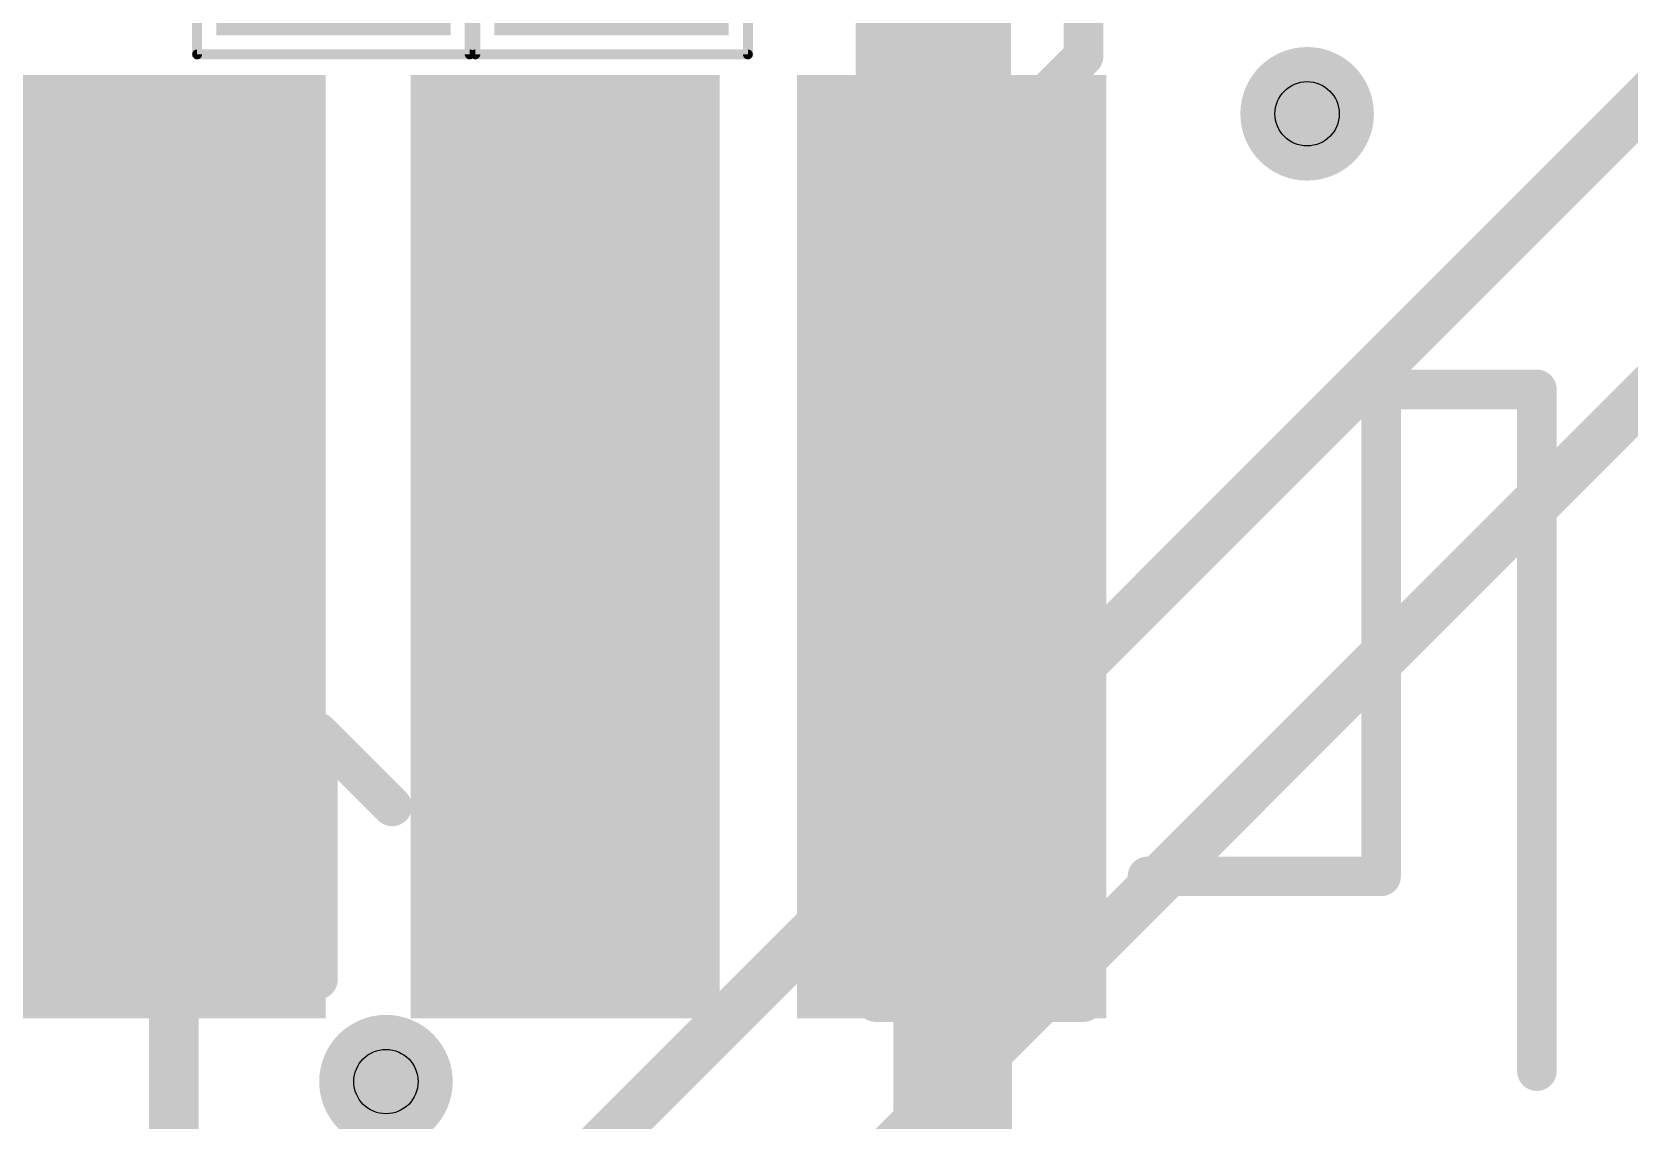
# Model space of a CAD drawing. Extents: x -44 to 63, y -21 to 59.
# Drawn here: x 9.96 to 18.16, y 6.9 to 12.49 of the extents above; entities that cross this region are included whole.
import ezdxf

# ---------------------------------------------------------------- set-up
doc = ezdxf.new("R2010")
doc.units = 0
for name, color, linetype in [('1', 12, 'CONTINUOUS'), ('16', 132, 'CONTINUOUS'), ('18', 110, 'CONTINUOUS'), ('21', 41, 'CONTINUOUS'), ('22', 40, 'CONTINUOUS'), ('29', 253, 'CONTINUOUS'), ('31', 253, 'CONTINUOUS'), ('39', 12, 'CONTINUOUS'), ('44', 253, 'CONTINUOUS')]:
    doc.layers.add(name, color=color, linetype=linetype)

# ---------------------------------------------------------------- blocks, each defined once
blk = doc.blocks.new('RECT')
blk.add_solid([(-0.5, -0.5), (0.5, -0.5), (-0.5, 0.5), (0.5, 0.5)])
blk = doc.blocks.new('ROUNDV')
at = {"const_width": 0.5}
blk.add_lwpolyline([(0, -0.25, 1), (0, 0.25, 1), (0, -0.25)], format="xyb", dxfattribs=at)

msp = doc.modelspace()

# ---------------------------------------------------------------- linework, layer by layer
at = {"layer": '1'}
for points, const_width in [([(14.6844, 9.8556), (14.6844, 13.2556)], 0.6096), ([(14.69, 9.85), (14.6844, 9.8556)], 0.6096), ([(14.69, 9.85), (14.69, 3.09)], 0.6096), ([(10.69, 5.1453), (10.69, 9.85)], 0.254)]:
    msp.add_lwpolyline(points, dxfattribs=dict(at, const_width=const_width))
for points, const_width in [([(14.7921, 9.9634, 1), (14.5766, 9.7479)], 0.3048), ([(14.8424, 9.85, 1), (14.5376, 9.85)], 0.3048), ([(14.5822, 9.7422, 1), (14.7978, 9.9578)], 0.3048), ([(14.532, 9.8556, 1), (14.8368, 9.8556)], 0.3048), ([(10.7535, 9.85, 1), (10.6265, 9.85)], 0.127)]:
    msp.add_lwpolyline(points, format="xyb", dxfattribs=dict(at, const_width=const_width))
at = {"layer": '16', "const_width": 0.254}
for points in [[(21.59, 13.97), (11.43, 3.81)], [(19.5263, 13.4144), (9.8028, 3.6909)]]:
    msp.add_lwpolyline(points, dxfattribs=at)
at = {"layer": '21', "const_width": 0.2032}
for points in [[(17.69, 10.65), (16.89, 10.65)], [(16.89, 10.65), (16.89, 8.15)], [(17.69, 7.15), (17.69, 10.65)], [(16.89, 8.15), (15.69, 8.15)]]:
    msp.add_lwpolyline(points, dxfattribs=at)
at = {"layer": '21', "const_width": 0.1016}
for points in [[(16.89, 10.7008, 1), (16.89, 10.5992)], [(16.9408, 10.65, 1), (16.8392, 10.65)], [(17.7408, 10.65, 1), (17.6392, 10.65)], [(17.69, 10.5992, 1), (17.69, 10.7008)], [(15.69, 8.2008, 1), (15.69, 8.0992)], [(16.89, 8.0992, 1), (16.89, 8.2008)], [(16.8392, 8.15, 1), (16.9408, 8.15)], [(17.6392, 7.15, 1), (17.7408, 7.15)]]:
    msp.add_lwpolyline(points, format="xyb", dxfattribs=at)
at = {"layer": '22', "const_width": 0.2032}
for points in [[(14.2939, 12.8937), (14.2939, 12.1819)], [(14.2939, 12.1819), (15.0057, 12.8937)], [(15.3616, 12.7157), (15.3616, 12.3598)], [(15.3616, 12.3598), (15.1836, 12.1819)], [(14.4718, 11.7243), (14.2939, 11.5463)], [(14.6498, 11.7243), (14.4718, 11.7243)], [(14.8277, 11.5463), (14.6498, 11.7243)], [(15.0057, 11.7243), (14.8277, 11.5463)], [(15.1836, 11.7243), (15.0057, 11.7243)], [(15.3616, 11.5463), (15.1836, 11.7243)], [(14.2939, 11.5463), (14.2939, 11.1904)], [(14.8277, 11.5463), (14.8277, 11.3684)], [(15.3616, 11.1904), (15.3616, 11.5463)], [(14.2939, 11.1904), (14.4718, 11.0125)], [(15.1836, 11.0125), (15.3616, 11.1904)], [(14.8277, 10.5549), (14.6498, 10.3769)], [(15.1836, 10.5549), (14.8277, 10.5549)], [(15.3616, 10.3769), (15.1836, 10.5549)], [(14.6498, 10.3769), (14.6498, 9.8431)], [(15.3616, 9.8431), (15.3616, 10.3769)], [(14.2939, 9.8431), (15.3616, 9.8431)], [(14.4718, 9.3855), (14.2939, 9.2075)], [(14.6498, 9.3855), (14.4718, 9.3855)], [(14.8277, 9.2075), (14.6498, 9.3855)], [(15.1836, 9.3855), (15.3616, 9.2075)], [(14.2939, 9.2075), (14.2939, 8.8516)], [(14.8277, 8.8516), (14.8277, 9.2075)], [(15.3616, 9.2075), (15.3616, 8.8516)], [(11.43, 8.89), (11.049, 8.509)], [(11.43, 7.62), (11.43, 8.89)], [(11.43, 8.89), (11.811, 8.509)], [(14.2939, 8.8516), (14.4718, 8.6737)], [(15.0057, 8.6737), (14.8277, 8.8516)], [(15.3616, 8.8516), (15.1836, 8.6737)], [(15.1836, 8.6737), (15.0057, 8.6737)], [(14.2939, 7.5043), (14.2939, 8.2161)], [(15.3616, 8.2161), (15.3616, 7.5043)], [(14.8277, 7.5043), (14.8277, 7.8602)], [(15.3616, 7.5043), (14.2939, 7.5043)]]:
    msp.add_lwpolyline(points, dxfattribs=at)
at = {"layer": '22', "const_width": 0.1016}
for points in [[(15.3108, 12.3598, 1), (15.4124, 12.3598)], [(15.3975, 12.3239, 1), (15.3256, 12.3957)], [(14.2579, 12.2178, 1), (14.3298, 12.1459)], [(14.2431, 12.1819, 1), (14.3447, 12.1819)], [(15.1477, 12.2178, 1), (15.2195, 12.1459)], [(14.4718, 11.7751, 1), (14.4718, 11.6735)], [(14.5077, 11.6884, 1), (14.4359, 11.7602)], [(14.6857, 11.7602, 1), (14.6138, 11.6884)], [(14.6498, 11.6735, 1), (14.6498, 11.7751)], [(15.0057, 11.7751, 1), (15.0057, 11.6735)], [(15.0416, 11.6884, 1), (14.9697, 11.7602)], [(15.2195, 11.7602, 1), (15.1477, 11.6884)], [(15.1836, 11.6735, 1), (15.1836, 11.7751)], [(14.3447, 11.5463, 1), (14.2431, 11.5463)], [(14.8785, 11.5463, 1), (14.7769, 11.5463)], [(15.4124, 11.5463, 1), (15.3108, 11.5463)], [(14.2579, 11.5822, 1), (14.3298, 11.5104)], [(14.7918, 11.5822, 1), (14.8636, 11.5104)], [(14.7918, 11.5104, 1), (14.8636, 11.5822)], [(15.3256, 11.5104, 1), (15.3975, 11.5822)], [(14.7769, 11.3684, 1), (14.8785, 11.3684)], [(14.3298, 11.2263, 1), (14.2579, 11.1545)], [(14.2431, 11.1904, 1), (14.3447, 11.1904)], [(15.3108, 11.1904, 1), (15.4124, 11.1904)], [(15.3975, 11.1545, 1), (15.3256, 11.2263)], [(14.4359, 10.9766, 1), (14.5077, 11.0484)], [(15.1477, 11.0484, 1), (15.2195, 10.9766)], [(14.8277, 10.6057, 1), (14.8277, 10.5041)], [(14.8636, 10.519, 1), (14.7918, 10.5908)], [(15.2195, 10.5908, 1), (15.1477, 10.519)], [(15.1836, 10.5041, 1), (15.1836, 10.6057)], [(14.6138, 10.4129, 1), (14.6857, 10.341)], [(14.7006, 10.3769, 1), (14.599, 10.3769)], [(15.4124, 10.3769, 1), (15.3108, 10.3769)], [(15.3256, 10.341, 1), (15.3975, 10.4129)], [(14.2939, 9.8939, 1), (14.2939, 9.7923)], [(15.3616, 9.7923, 1), (15.3616, 9.8939)], [(14.599, 9.8431, 1), (14.7006, 9.8431)], [(15.3108, 9.8431, 1), (15.4124, 9.8431)], [(14.4718, 9.4363, 1), (14.4718, 9.3347)], [(14.5077, 9.3496, 1), (14.4359, 9.4214)], [(14.6857, 9.4214, 1), (14.6138, 9.3496)], [(14.6498, 9.3347, 1), (14.6498, 9.4363)], [(15.2195, 9.4214, 1), (15.1477, 9.3496)], [(14.2579, 9.2435, 1), (14.3298, 9.1716)], [(14.3447, 9.2075, 1), (14.2431, 9.2075)], [(14.8785, 9.2075, 1), (14.7769, 9.2075)], [(14.7918, 9.1716, 1), (14.8636, 9.2435)], [(15.4124, 9.2075, 1), (15.3108, 9.2075)], [(15.3256, 9.1716, 1), (15.3975, 9.2435)], [(11.4808, 8.89, 1), (11.3792, 8.89)], [(11.4659, 8.9259, 1), (11.3941, 8.8541)], [(11.4659, 8.8541, 1), (11.3941, 8.9259)], [(14.3298, 8.8875, 1), (14.2579, 8.8157)], [(14.8636, 8.8875, 1), (14.7918, 8.8157)], [(15.3975, 8.8157, 1), (15.3256, 8.8875)], [(14.2431, 8.8516, 1), (14.3447, 8.8516)], [(14.7769, 8.8516, 1), (14.8785, 8.8516)], [(15.3108, 8.8516, 1), (15.4124, 8.8516)], [(14.4359, 8.6378, 1), (14.5077, 8.7096)], [(15.0057, 8.7245, 1), (15.0057, 8.6229)], [(14.9697, 8.6378, 1), (15.0416, 8.7096)], [(15.1477, 8.7096, 1), (15.2195, 8.6378)], [(15.1836, 8.6229, 1), (15.1836, 8.7245)], [(11.0131, 8.5449, 1), (11.0849, 8.4731)], [(11.7751, 8.4731, 1), (11.8469, 8.5449)], [(14.3447, 8.2161, 1), (14.2431, 8.2161)], [(15.4124, 8.2161, 1), (15.3108, 8.2161)], [(14.8785, 7.8602, 1), (14.7769, 7.8602)], [(11.3792, 7.62, 1), (11.4808, 7.62)], [(14.2939, 7.5551, 1), (14.2939, 7.4535)], [(14.2431, 7.5043, 1), (14.3447, 7.5043)], [(14.7769, 7.5043, 1), (14.8785, 7.5043)], [(15.3108, 7.5043, 1), (15.4124, 7.5043)], [(15.3616, 7.4535, 1), (15.3616, 7.5551)]]:
    msp.add_lwpolyline(points, format="xyb", dxfattribs=at)
at = {"layer": '39', "const_width": 0.0508}
for points in [[(10.8094, 12.37), (10.8094, 15.57)], [(12.2094, 15.57), (12.2094, 12.37)], [(12.2381, 12.37), (12.2381, 15.57)], [(13.6381, 15.57), (13.6381, 12.37)], [(12.2094, 12.37), (10.8094, 12.37)], [(13.6381, 12.37), (12.2381, 12.37)]]:
    msp.add_lwpolyline(points, dxfattribs=at)
at = {"layer": '39', "const_width": 0.0254}
for points in [[(10.8094, 12.3827, 1), (10.8094, 12.3573)], [(12.2094, 12.3573, 1), (12.2094, 12.3827)], [(12.2381, 12.3827, 1), (12.2381, 12.3573)], [(13.6381, 12.3573, 1), (13.6381, 12.3827)], [(10.7967, 12.37, 1), (10.8221, 12.37)], [(12.1967, 12.37, 1), (12.2221, 12.37)], [(12.2254, 12.37, 1), (12.2508, 12.37)], [(13.6254, 12.37, 1), (13.6508, 12.37)]]:
    msp.add_lwpolyline(points, format="xyb", dxfattribs=at)
at = {"layer": '44'}
for centre in [(16.51, 12.065), (11.7793, 7.0961)]:
    msp.add_circle(centre, 0.1651, dxfattribs=at)

# ---------------------------------------------------------------- block references
at = {"layer": '1', "yscale": 4.6, "rotation": 180}
for p in [(10.69, 9.85), (12.69, 9.85), (14.69, 9.85)]:
    msp.add_blockref('RECT', p, dxfattribs=at)
at = {"layer": '18', "xscale": 0.6858, "yscale": 0.6858}
for p in [(16.51, 12.065), (16.51, 12.065), (11.7793, 7.0961), (11.7793, 7.0961)]:
    msp.add_blockref('ROUNDV', p, dxfattribs=at)
at = {"layer": '29'}
for p, xscale, yscale, rotation in [((11.5094, 13.12), 1.3032, 1.2032, 270), ((12.9381, 13.12), 1.3032, 1.2032, 270), ((10.69, 9.85), 1.2032, 4.8032, 180), ((12.69, 9.85), 1.2032, 4.8032, 180), ((14.69, 9.85), 1.2032, 4.8032, 180)]:
    msp.add_blockref('RECT', p, dxfattribs=dict(at, xscale=xscale, yscale=yscale, rotation=rotation))
at = {"layer": '31', "xscale": 1.5875, "yscale": 4.8419}
for p in [(10.6759, 9.8425), (12.7, 9.8425), (14.6844, 9.8425)]:
    msp.add_blockref('RECT', p, dxfattribs=at)
at = {"layer": '31', "yscale": 4.6, "rotation": 180}
for p in [(10.69, 9.85), (12.69, 9.85), (14.69, 9.85)]:
    msp.add_blockref('RECT', p, dxfattribs=at)

doc.saveas('drawing.dxf')
